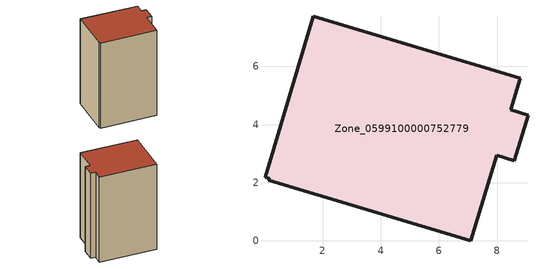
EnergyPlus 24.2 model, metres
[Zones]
Zone_0599100000752779
 floor ground (C_G): 7.09,0 0.14,2.09 0.16,2.15 0.02,2.19 1.68,7.73 8.8,5.59 8.46,4.5 9.06,4.33 8.59,2.76 7.99,2.94 z3.62
 wall outside (C_F): 8.8,5.59 1.68,7.73 0.02,2.19 0.16,2.15 0.14,2.09 7.09,0 7.99,2.94 8.59,2.76 9.06,4.33 8.46,4.5 8.8,5.59 z3.62:15.68
 roof outside (C_R): 1.68,7.73 0.02,2.19 0.16,2.15 0.14,2.09 7.09,0 7.99,2.94 8.59,2.76 9.06,4.33 8.46,4.5 8.8,5.59 z15.68
[BUILDING]
Pand.0599100000752779: North Axis=0; Terrain=City; Loads Convergence Tolerance Value=0.04; Temperature Convergence Tolerance Value=0.4; Solar Distribution=FullExterior; Maximum Number of Warmup Days=25; Minimum Number of Warmup Days=1
[Site:Location]
Rotterdam.The.Hague.AP_ZH_NLD Design_Conditions: Latitude=51.96; Longitude=4.45; Time Zone=1; Elevation=-4.5
[SITE:GROUNDTEMPERATURE:BUILDINGSURFACE]
18, 18, 18, 18, 18, 18, 18, 18, 18, 18, 18, 18
[MATERIAL] Thermal Absorptance=0.9; Solar Absorptance=0.7; Visible Absorptance=0.7
Name | Roughness | Thickness | Conductivity | Density | Specific Heat
G.TI.2006-2014 | MediumSmooth | 0.15 | 0.06 | 540 | 1210
F.TI.2006-2014 | Rough | 0.3 | 0.12 | 1920 | 840
R.TI.2006-2014 | MediumRough | 0.2 | 0.08 | 1500 | 1000
[CONSTRUCTION]
C_G: G.TI.2006-2014
C_F: F.TI.2006-2014
C_R: R.TI.2006-2014
[ZONE]
Zone_0599100000752779: Type=1; Multiplier=1; Ceiling Height=Autocalculate; Volume=Autocalculate; Floor Area=autocalculate; Part of Total Floor Area=Yes
[ZONEINFILTRATION:DESIGNFLOWRATE]
Infil_Zone_0599100000752779: Zone or ZoneList or Space or SpaceList=Zone_0599100000752779; Schedule=AlwaysOn; Design Flow Rate Calculation Method=Flow/Area; Flow Rate per Floor Area=0.0015; Constant Term Coefficient=1; Temperature Term Coefficient=0; Velocity Term Coefficient=0; Velocity Squared Term Coefficient=0
[HVACTEMPLATE:ZONE:IDEALLOADSAIRSYSTEM]
Zone_0599100000752779: Maximum Heating Supply Air Temperature=50; Minimum Cooling Supply Air Temperature=13; Maximum Heating Supply Air Humidity Ratio=0.0156; Minimum Cooling Supply Air Humidity Ratio=0.0077; Heating Limit=NoLimit; Cooling Limit=NoLimit; Dehumidification Control Type=ConstantSensibleHeatRatio; Cooling Sensible Heat Ratio=0.7; Dehumidification Setpoint=60; Humidification Control Type=None; Humidification Setpoint=30; Outdoor Air Method=None; Outdoor Air Flow Rate per Person=0.00944; Outdoor Air Flow Rate per Zone Floor Area=0; Outdoor Air Flow Rate per Zone=0; Demand Controlled Ventilation Type=None; Outdoor Air Economizer Type=NoEconomizer; Heat Recovery Type=None; Sensible Heat Recovery Effectiveness=0.7; Latent Heat Recovery Effectiveness=0.65
[ZONECONTROL:THERMOSTAT]
ThermostatControl_Zone_0599100000752779: Zone or ZoneList=Zone_0599100000752779; Control Type Schedule=DualSetpointControlType; Control 1=Thermostat_Zone_0599100000752779; Temperature Difference Between Cutout And Setpoint=0
[THERMOSTATSETPOINT:DUALSETPOINT]
Thermostat_Zone_0599100000752779: Heating Setpoint Temperature Schedule=HeatingSetpoint_Zone_0599100000752779; Cooling Setpoint Temperature Schedule=CoolingSetpoint_Zone_0599100000752779
[SCHEDULE:COMPACT]
HeatingSetpoint_Zone_0599100000752779: Through: 12/31, For: AllDays, Until: 24:00, 21
CoolingSetpoint_Zone_0599100000752779: Through: 12/31, For: AllDays, Until: 24:00, 24
DualSetpointControlType: Through: 12/31, For: AllDays, Until: 24:00, 4
AlwaysOn: Through: 12/31, For: AllDays, Until: 24:00, 1
